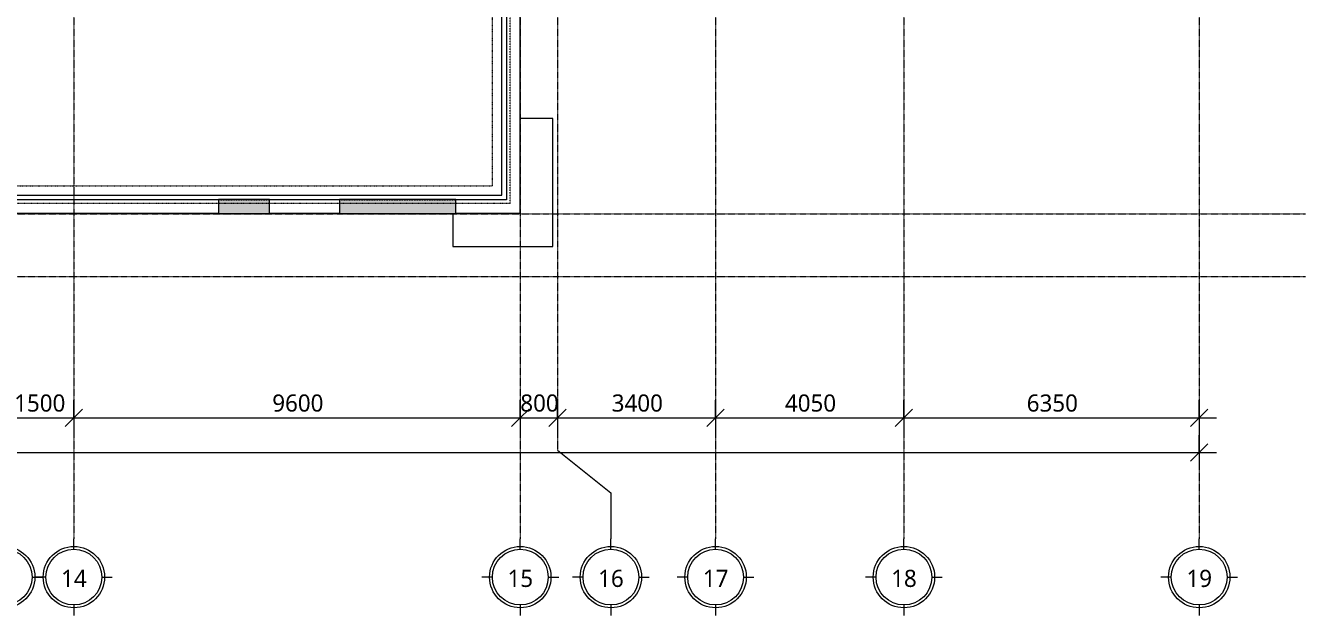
# Model space of a CAD drawing. Header units: millimetres. Extents: x -53802 to 55300, y -23895 to 35510.
# Drawn here: x 23011 to 50533, y -23895 to -11198 of the extents above; entities that cross this region are included whole.
import ezdxf

# ---------------------------------------------------------------- set-up
doc = ezdxf.new("R2010")
doc.units = ezdxf.units.MM
for name, pattern in [('cham gach', [5.5, 2.5, -1.5, 0, -1.5]), ('Ligne de quadrillage', [22.225, 12.7, -3.175, 3.175, -3.175]), ('Tiret', [2.5, 1.25, -1.25])]:
    doc.linetypes.add(name, pattern=pattern)
for name, color, linetype, lineweight in [('A-010-D_DIM', 211, 'Continuous', 5), ('A-010-D_DIM-150', 211, 'Continuous', 5), ('A-230-M_FLOOR', 192, 'Continuous', 15), ('A-230-MH_FLOOR', 190, 'cham gach', 9), ('S-280-M_COLUMN', 52, 'Continuous', 15), ('S-280-M_STRUCT_FRAME', 12, 'Continuous', 15), ('S-280-MH_COLUMN', 52, 'Tiret', 5), ('Z-030-M_GRID', 191, 'Continuous', 5), ('Z-033_T_GRIDREF', 31, 'Continuous', 5)]:
    doc.layers.add(name, color=color, linetype=linetype, lineweight=lineweight)
doc.styles.add('Trebuchet MS_1', font='trebuc.ttf', dxfattribs={"height": 369.230769})
doc.dimstyles.new('ART-Cotes_linéaires', dxfattribs={"dimscale": 304.8, "dimtxt": 375, "dimasz": 1.230315, "dimexe": 1.230315, "dimexo": 0.0625, "dimgap": 0.098425, "dimtad": 1, "dimdec": 0, "dimdsep": 46, "dimtxsty": 'Trebuchet MS_1', "dimblk1": 'OBLIQUE', "dimblk2": 'OBLIQUE', "dimsah": 1, "dimcen": 0.09, "dimdle": 1.230315, "dimazin": 0, "dimtfac": 1, "dimtdec": 4, "dimtix": 1, "dimtmove": 0, "dimatfit": 3, "dimfxl": 1.230315, "dimfxlon": 1, "dimtvp": 1, "dimtolj": 1, "dimtzin": 0, "dimarcsym": 2})

# ---------------------------------------------------------------- blocks, each defined once
blk = doc.blocks.new('Grid - End of the grid line - Circle-4360-4_025 - 02F - BOTTOM REINFORCEMENT')
at = {"layer": 'Z-033_T_GRIDREF'}
for p, q in [((0, 4), (0, 5.5)), ((-4, 0), (-5.5, 0)), ((4, 0), (5.5, 0)), ((0, -4), (0, -5.5))]:
    blk.add_line(p, q, dxfattribs=at)
for radius in [4.4, 4]:
    blk.add_circle((0, 0), radius, dxfattribs=at)
blk = doc.blocks.new('DIMBLOCK13-4_025 - 02F - BOTTOM REINFORCEMENT')
at = {"layer": 'A-010-D_DIM-150', "transparency": 16777216}
for p, q in [((22550, -19264), (22550, -20014)), ((22550, -19639), (22550, -19264)), ((24050, -19264), (24050, -20014)), ((24050, -19639), (24050, -19264)), ((22550, -19639), (24050, -19639))]:
    blk.add_line(p, q, dxfattribs=at)
at = {"layer": 'A-010-D_DIM-150', "lineweight": 15, "transparency": 16777216}
for p, q in [((22550, -19639), (22737, -19452)), ((24050, -19639), (24237, -19452)), ((22550, -19639), (22362, -19827)), ((24050, -19639), (23862, -19827))]:
    blk.add_line(p, q, dxfattribs=at)
at = {"layer": 'A-010-D_DIM-150', "color": 0, "transparency": 16777216, "insert": (22766, -19138), "char_height": 369.2, "width": 1281.36, "attachment_point": 1, "line_spacing_factor": 1.032839, "style": 'Trebuchet MS_1'}
blk.add_mtext('1500', dxfattribs=at)
blk = doc.blocks.new('_Oblique')
at = {"color": 0, "linetype": 'ByBlock', "lineweight": -2}
blk.add_line((-0.5, -0.5), (0.5, 0.5), dxfattribs=at)
blk = doc.blocks.new('DIMBLOCK14-4_025 - 02F - BOTTOM REINFORCEMENT')
at = {"layer": 'A-010-D_DIM-150', "transparency": 16777216}
for p, q in [((24050, -19264), (24050, -20014)), ((24050, -19639), (24050, -19264)), ((33650, -19264), (33650, -20014)), ((33650, -19639), (33650, -19264)), ((24050, -19639), (33650, -19639))]:
    blk.add_line(p, q, dxfattribs=at)
at = {"layer": 'A-010-D_DIM-150', "lineweight": 15, "transparency": 16777216}
for p, q in [((24050, -19639), (24237, -19452)), ((33650, -19639), (33838, -19452)), ((24050, -19639), (23862, -19827)), ((33650, -19639), (33463, -19827))]:
    blk.add_line(p, q, dxfattribs=at)
at = {"layer": 'A-010-D_DIM-150', "color": 0, "transparency": 16777216, "insert": (28316, -19138), "char_height": 369.2, "width": 1281.36, "attachment_point": 1, "line_spacing_factor": 1.032839, "style": 'Trebuchet MS_1'}
blk.add_mtext('9600', dxfattribs=at)
blk = doc.blocks.new('DIMBLOCK15-4_025 - 02F - BOTTOM REINFORCEMENT')
at = {"layer": 'A-010-D_DIM-150', "transparency": 16777216}
for p, q in [((33650, -19264), (33650, -20014)), ((33650, -19639), (33650, -19264)), ((34450, -19264), (34450, -20014)), ((34450, -19639), (34450, -19264)), ((33650, -19639), (34450, -19639))]:
    blk.add_line(p, q, dxfattribs=at)
at = {"layer": 'A-010-D_DIM-150', "lineweight": 15, "transparency": 16777216}
for p, q in [((33650, -19639), (33838, -19452)), ((34450, -19639), (34637, -19452)), ((33650, -19639), (33463, -19827)), ((34450, -19639), (34262, -19827))]:
    blk.add_line(p, q, dxfattribs=at)
at = {"layer": 'A-010-D_DIM-150', "color": 0, "transparency": 16777216, "insert": (33650, -19138), "char_height": 369.2, "width": 961.02, "attachment_point": 1, "line_spacing_factor": 1.032839, "style": 'Trebuchet MS_1'}
blk.add_mtext('800', dxfattribs=at)
blk = doc.blocks.new('DIMBLOCK16-4_025 - 02F - BOTTOM REINFORCEMENT')
at = {"layer": 'A-010-D_DIM-150', "transparency": 16777216}
for p, q in [((34450, -19264), (34450, -20014)), ((34450, -19639), (34450, -19264)), ((37850, -19264), (37850, -20014)), ((37850, -19639), (37850, -19264)), ((34450, -19639), (37850, -19639))]:
    blk.add_line(p, q, dxfattribs=at)
at = {"layer": 'A-010-D_DIM-150', "lineweight": 15, "transparency": 16777216}
for p, q in [((34450, -19639), (34637, -19452)), ((37850, -19639), (38037, -19452)), ((34450, -19639), (34262, -19827)), ((37850, -19639), (37662, -19827))]:
    blk.add_line(p, q, dxfattribs=at)
at = {"layer": 'A-010-D_DIM-150', "color": 0, "transparency": 16777216, "insert": (35616, -19138), "char_height": 369.2, "width": 1281.36, "attachment_point": 1, "line_spacing_factor": 1.032839, "style": 'Trebuchet MS_1'}
blk.add_mtext('3400', dxfattribs=at)
blk = doc.blocks.new('DIMBLOCK17-4_025 - 02F - BOTTOM REINFORCEMENT')
at = {"layer": 'A-010-D_DIM-150', "transparency": 16777216}
for p, q in [((37850, -19264), (37850, -20014)), ((37850, -19639), (37850, -19264)), ((41900, -19264), (41900, -20014)), ((41900, -19639), (41900, -19264)), ((37850, -19639), (41900, -19639))]:
    blk.add_line(p, q, dxfattribs=at)
at = {"layer": 'A-010-D_DIM-150', "lineweight": 15, "transparency": 16777216}
for p, q in [((37850, -19639), (38037, -19452)), ((41900, -19639), (42087, -19452)), ((37850, -19639), (37662, -19827)), ((41900, -19639), (41712, -19827))]:
    blk.add_line(p, q, dxfattribs=at)
at = {"layer": 'A-010-D_DIM-150', "color": 0, "transparency": 16777216, "insert": (39341, -19138), "char_height": 369.2, "width": 1281.36, "attachment_point": 1, "line_spacing_factor": 1.032839, "style": 'Trebuchet MS_1'}
blk.add_mtext('4050', dxfattribs=at)
blk = doc.blocks.new('DIMBLOCK18-4_025 - 02F - BOTTOM REINFORCEMENT')
at = {"layer": 'A-010-D_DIM-150', "transparency": 16777216}
for p, q in [((41900, -19264), (41900, -20014)), ((41900, -19639), (41900, -19264)), ((48250, -19264), (48250, -20014)), ((48250, -19639), (48250, -19264)), ((41900, -19639), (48625, -19639))]:
    blk.add_line(p, q, dxfattribs=at)
at = {"layer": 'A-010-D_DIM-150', "lineweight": 15, "transparency": 16777216}
for p, q in [((41900, -19639), (42087, -19452)), ((48250, -19639), (48437, -19452)), ((41900, -19639), (41712, -19827)), ((48250, -19639), (48062, -19827))]:
    blk.add_line(p, q, dxfattribs=at)
at = {"layer": 'A-010-D_DIM-150', "color": 0, "transparency": 16777216, "insert": (44541, -19138), "char_height": 369.2, "width": 1281.36, "attachment_point": 1, "line_spacing_factor": 1.032839, "style": 'Trebuchet MS_1'}
blk.add_mtext('6350', dxfattribs=at)
blk = doc.blocks.new('DIMBLOCK19-4_025 - 02F - BOTTOM REINFORCEMENT')
at = {"layer": 'A-010-D_DIM-150', "transparency": 16777216}
for p, q in [((-48250, -20014), (-48250, -20764)), ((-48250, -20389), (-48250, -20014)), ((48250, -20014), (48250, -20764)), ((48250, -20389), (48250, -20014)), ((-48625, -20389), (48625, -20389))]:
    blk.add_line(p, q, dxfattribs=at)
at = {"layer": 'A-010-D_DIM-150', "lineweight": 15, "transparency": 16777216}
for p, q in [((-48250, -20389), (-48063, -20202)), ((48250, -20389), (48437, -20202)), ((-48250, -20389), (-48438, -20577)), ((48250, -20389), (48062, -20577))]:
    blk.add_line(p, q, dxfattribs=at)
at = {"layer": 'A-010-D_DIM-150', "color": 0, "transparency": 16777216, "insert": (-667, -19888), "char_height": 369.2, "width": 1601.69, "attachment_point": 1, "line_spacing_factor": 1.032839, "style": 'Trebuchet MS_1'}
blk.add_mtext('96500', dxfattribs=at)

msp = doc.modelspace()

# ---------------------------------------------------------------- hatches: boundary and pattern name
at = {"layer": 'S-280-M_COLUMN'}
for points in [[(27160, -15240), (28260, -15240), (28260, -14940), (27160, -14940)], [(29760, -15240), (32260, -15240), (32260, -14940), (29760, -14940)]]:
    msp.add_hatch(color=1, dxfattribs=at).paths.add_polyline_path(points, flags=0)

# ---------------------------------------------------------------- linework, layer by layer
at = {"layer": 'A-230-M_FLOOR'}
for p, q in [((33250, -14850), (33250, -9095)), ((33350, -9095), (33350, -14950)), ((33640, -9095), (33640, -15240)), ((34350, -13200), (33640, -13200)), ((34350, -15950), (34350, -13200)), ((22450, -14850), (33250, -14850)), ((27160, -14950), (22450, -14950)), ((29760, -14950), (28260, -14950)), ((33350, -14950), (32260, -14950)), ((27160, -15240), (22455, -15240)), ((29760, -15240), (28260, -15240)), ((32200, -15240), (32200, -15950)), ((33640, -15240), (32260, -15240)), ((32200, -15950), (34350, -15950))]:
    msp.add_line(p, q, dxfattribs=at)
at = {"layer": 'A-230-MH_FLOOR', "color": 7, "lineweight": 5}
for p, q in [((33050, -14650), (33050, 15160)), ((22450, -14650), (33050, -14650)), ((33430, -15030), (22450, -15030)), ((28260, -14950), (27160, -14950)), ((32260, -14950), (29760, -14950))]:
    msp.add_line(p, q, dxfattribs=at)
at = {"layer": 'S-280-M_COLUMN'}
for p, q in [((28260, -14940), (27160, -14940)), ((27160, -14940), (27160, -15240)), ((28260, -15240), (28260, -14940)), ((32260, -14940), (29760, -14940)), ((29760, -14940), (29760, -15240)), ((32260, -15240), (32260, -14940)), ((27160, -15240), (28260, -15240)), ((29760, -15240), (32260, -15240))]:
    msp.add_line(p, q, dxfattribs=at)
at = {"layer": 'S-280-M_STRUCT_FRAME', "linetype": 'Tiret', "lineweight": 5}
msp.add_line((33430, -15030), (33430, -9095), dxfattribs=at)
at = {"layer": 'S-280-MH_COLUMN', "color": 10}
for p, q in [((27160, -14950), (28260, -14950)), ((29760, -14950), (32260, -14950))]:
    msp.add_line(p, q, dxfattribs=at)
at = {"layer": 'Z-030-M_GRID', "linetype": 'Ligne de quadrillage'}
for p, q in [((24050, 35509.7), (24050, -22244.6)), ((33650, 35509.7), (33650, -22244.6)), ((34450, 35509.7), (34450, -20339.6)), ((37850, 35509.7), (37850, -22244.6)), ((41900, 35509.7), (41900, -22244.6)), ((48250, 35509.7), (48250, -22244.6)), ((-52151.6, -15250), (50533.3, -15250)), ((-52151.6, -16600), (50533.3, -16600))]:
    msp.add_line(p, q, dxfattribs=at)
at = {"layer": 'Z-030-M_GRID'}
for p, q in [((34450, -20339.6), (35598.7, -21258.8)), ((35598.7, -21258.8), (35598.7, -22244.6))]:
    msp.add_line(p, q, dxfattribs=at)

# ---------------------------------------------------------------- block references
at = {"layer": 'Z-033_T_GRIDREF', "xscale": 149.9999999999999, "yscale": 149.9999999999999, "zscale": 149.9999999999999, "rotation": 180}
for p in [(22550, -23069.6), (24050, -23069.6), (33650, -23069.6), (35598.7, -23069.6), (37850, -23069.6), (41900, -23069.6), (48250, -23069.6)]:
    msp.add_blockref('Grid - End of the grid line - Circle-4360-4_025 - 02F - BOTTOM REINFORCEMENT', p, dxfattribs=at)

# ---------------------------------------------------------------- texts
at = {"layer": 'Z-033_T_GRIDREF', "char_height": 369.23, "width": 639, "attachment_point": 2, "line_spacing_factor": 1.032839, "style": 'Trebuchet MS_1'}
for s, insert in [('14', (24050.2, -22912.6)), ('15', (33650.2, -22912.6)), ('16', (35598.9, -22912.6)), ('17', (37850.2, -22912.6)), ('18', (41900.2, -22912.6)), ('19', (48250.2, -22912.6))]:
    msp.add_mtext(s, dxfattribs=dict(at, insert=insert))

# ---------------------------------------------------------------- dimensions: what is measured, and where the dimension line sits
at = {"layer": 'A-010-D_DIM'}
for base, p1, p2, override, picture, middle in [((24050, -19639.3), (22550, -19264.3), (24050, -19264.3), {"dimpost": '<>', "dimfxl": 1499.999999}, 'DIMBLOCK13-4_025 - 02F - BOTTOM REINFORCEMENT', (23300, -19421.4)), ((33650, -19639.3), (24050, -19264.3), (33650, -19264.3), {"dimpost": '<>', "dimfxl": 9600.000002}, 'DIMBLOCK14-4_025 - 02F - BOTTOM REINFORCEMENT', (28850, -19420.8)), ((34450, -19639.3), (33650, -19264.3), (34450, -19264.3), {"dimpost": '<>', "dimfxl": 799.999999}, 'DIMBLOCK15-4_025 - 02F - BOTTOM REINFORCEMENT', (34050, -19421.4)), ((37850, -19639.3), (34450, -19264.3), (37850, -19264.3), {"dimpost": '<>', "dimfxl": 3400}, 'DIMBLOCK16-4_025 - 02F - BOTTOM REINFORCEMENT', (36150, -19421.4)), ((41900, -19639.3), (37850, -19264.3), (41900, -19264.3), {"dimpost": '<>', "dimfxl": 4050}, 'DIMBLOCK17-4_025 - 02F - BOTTOM REINFORCEMENT', (39875, -19421.4)), ((48250, -19639.3), (41900, -19264.3), (48250, -19264.3), {"dimpost": '<>', "dimfxl": 6350}, 'DIMBLOCK18-4_025 - 02F - BOTTOM REINFORCEMENT', (45075, -19420.8)), ((48250, -20389.3), (-48250, -20014.3), (48250, -20014.3), {"dimpost": '<>', "dimfxl": 96500}, 'DIMBLOCK19-4_025 - 02F - BOTTOM REINFORCEMENT', (0, -20170.8))]:
    dim = msp.add_linear_dim(base=base, p1=p1, p2=p2, dimstyle='ART-Cotes_linéaires', override=override, dxfattribs=at)
    dim.commit()
    dim.dimension.update_dxf_attribs({"geometry": picture, "text_midpoint": middle})

doc.saveas('drawing.dxf')
